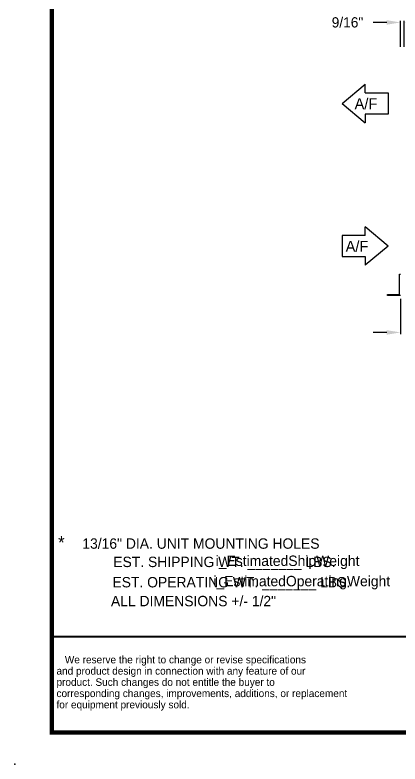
# Model space of a CAD drawing. Extents: x 6 to 271, y -23 to 146.
# Drawn here: x 5.6 to 62, y -22.9 to 86.7 of the extents above; entities that cross this region are included whole.
import ezdxf
from ezdxf.enums import TextEntityAlignment as Align

# ---------------------------------------------------------------- set-up
doc = ezdxf.new("R2010")
doc.units = 0
doc.header["$MEASUREMENT"] = 0
doc.layers.get('0').update_dxf_attribs({"linetype": 'CONTINUOUS'})
doc.layers.get('Defpoints').update_dxf_attribs({"linetype": 'CONTINUOUS'})
doc.dimstyles.get("Standard").update_dxf_attribs({"dimtxt": 1.5, "dimasz": 2, "dimexe": 0.25, "dimexo": 0.5, "dimgap": 0.75, "dimtad": 0, "dimtih": 1, "dimtoh": 1, "dimdec": 4, "dimzin": 0, "dimdsep": 46, "dimlunit": 5, "dimtxsty": 'STANDARD', "dimcen": 0.125, "dimclrd": 1, "dimclre": 1, "dimclrt": 1, "dimadec": 0, "dimazin": 0, "dimtfac": 1, "dimtdec": 4, "dimtofl": 0, "dimtmove": 0, "dimatfit": 3, "dimfxl": 1, "dimfrac": 2, "dimtolj": 1, "dimtzin": 0, "dimarcsym": 0})

# ---------------------------------------------------------------- blocks, each defined once
blk = doc.blocks.new('*D25')
at = {"color": 7, "lineweight": -2}
for p, q in [((62.04, 45.19), (62.04, 40.03)), ((76.54, 43.64), (76.54, 40.03)), ((60.04, 40.28), (58.04, 40.28)), ((78.54, 40.28), (80.54, 40.28))]:
    blk.add_line(p, q, dxfattribs=at)
at = {"color": 7}
for points in [[(60.04, 40.61), (60.04, 39.95), (62.04, 40.28)], [(78.54, 40.61), (78.54, 39.95), (76.54, 40.28)]]:
    blk.add_solid(points, dxfattribs=at)
at = {"layer": 'Defpoints', "color": 0}
for p in [(62.04, 45.69), (76.54, 44.14), (62.04, 40.28)]:
    blk.add_point(p, dxfattribs=at)
at = {"color": 7, "insert": (69.29, 40.28), "char_height": 1.5, "attachment_point": 5}
blk.add_mtext('\\A1;14 1/2"', dxfattribs=at)
blk = doc.blocks.new('Air Flow Arror')
for p, q in [((-1.54, 6.74), (-4.35, 3.37)), ((-1.54, 6.74), (1.26, 3.37)), ((-3.09, 3.37), (-4.35, 3.37)), ((-3.09, 3.37), (-3.09, 0)), ((0, 0), (0, 3.37)), ((0, 3.37), (1.26, 3.37)), ((-3.09, 0), (0, 0))]:
    blk.add_line(p, q)
blk.add_text('A/F', height=1.594, rotation=90).set_placement((-0.71, 0.53))
blk = doc.blocks.new('*D30')
at = {"color": 7, "lineweight": -2}
for p, q in [((60.04, 85.64), (58.04, 85.64)), ((62.04, 82.06), (62.04, 85.89)), ((62.6, 82.06), (62.6, 85.89)), ((64.6, 85.64), (66.6, 85.64))]:
    blk.add_line(p, q, dxfattribs=at)
at = {"color": 7}
for points in [[(60.04, 85.97), (60.04, 85.31), (62.04, 85.64)], [(64.6, 85.97), (64.6, 85.31), (62.6, 85.64)]]:
    blk.add_solid(points, dxfattribs=at)
at = {"layer": 'Defpoints', "color": 0}
for p in [(62.04, 85.64), (62.04, 81.56), (62.6, 81.56)]:
    blk.add_point(p, dxfattribs=at)
at = {"color": 7, "insert": (54.29, 85.64), "char_height": 1.5, "attachment_point": 5}
blk.add_mtext('\\A1;9/16"', dxfattribs=at)

msp = doc.modelspace()

# ---------------------------------------------------------------- linework, layer by layer
at = {"color": 7}
for p, q in [((53.49459, 73.77911), (56.86228, 76.58542)), ((56.86228, 75.32258), (56.86228, 76.58542)), ((56.86228, 75.32258), (60.22998, 75.32258)), ((60.22998, 75.32258), (60.22998, 72.23565)), ((53.49459, 73.77911), (56.86228, 70.97281)), ((60.22998, 72.23565), (56.86228, 72.23565)), ((56.86228, 72.23565), (56.86228, 70.97281)), ((61.91687, 45.81115), (61.91687, 48.81115)), ((61.91687, 48.81115), (62.04187, 48.81115)), ((60.16687, 45.68615), (60.16687, 45.81115)), ((60.16687, 45.81115), (61.91687, 45.81115)), ((62.04187, 45.68615), (60.16687, 45.68615))]:
    msp.add_line(p, q, dxfattribs=at)
for points, const_width in [([(11.00839, -18.24898), (267.00583, -18.24898), (267.00583, 141.74942), (11.00839, 141.74942), (11.00839, -18.24898)], 0.63999), ([(75.38609, -4.24912), (11.00839, -4.24912)], 0.32)]:
    msp.add_lwpolyline(points, dxfattribs=dict(at, const_width=const_width))
msp.add_point((5.62746, -22.87419), dxfattribs=at)

# ---------------------------------------------------------------- block references
at = {"color": 7, "rotation": 270}
msp.add_blockref('Air Flow Arror', (53.49459, 51.3774), dxfattribs=at)

# ---------------------------------------------------------------- texts
at = {"color": 7}
for s, height, p in [('A/F', 1.59375, (55.33669, 72.94803)), ('13/16" DIA. UNIT MOUNTING HOLES', 1.5199848, (15.48474, 8.62543))]:
    msp.add_text(s, height=height, dxfattribs=at).set_placement(p)
for s, height, p in [('*', 1.87063, (12.41754, 8.59911)), ('i_EstimatedShipWeight', 1.5217292, (45.51786, 6.1088)), ('EST. SHIPPING WT. _______ LBS.', 1.5199848, (36.27932, 5.94276)), ('EST. OPERATING WT. _______ LBS.', 1.5199848, (37.2886, 2.96957)), ('i_EstimatedOperatingWeight', 1.5199848, (47.59767, 3.13561)), ('ALL DIMENSIONS +/- 1/2"', 1.5199848, (31.75397, 0.21106))]:
    msp.add_text(s, height=height, dxfattribs=at).set_placement(p, align=Align.CENTER)
at = {"color": 7, "lineweight": 30}
for s, p in [('   We reserve the right to change or revise specifications', (11.70445, -8.14669)), ('and product design in connection with any feature of our', (11.70445, -9.7915)), ('product. Such changes do not entitle the buyer to', (11.70445, -11.43631)), ('corresponding changes, improvements, additions, or replacement', (11.70445, -13.08111)), ('for equipment previously sold.', (11.70445, -14.72592))]:
    msp.add_text(s, height=1.0965375, dxfattribs=at).set_placement(p)

# ---------------------------------------------------------------- dimensions: what is measured, and where the dimension line sits
at = {"color": 7}
for base, p1, p2, picture, middle in [((62.04187, 85.63982), (62.60437, 81.56115), (62.04187, 81.56115), '*D30', (54.29187, 85.63982)), ((62.04187, 40.28011), (76.54187, 44.13548), (62.04187, 45.68615), '*D25', (69.29187, 40.28011))]:
    dim = msp.add_linear_dim(base=base, p1=p1, p2=p2, dimstyle='Standard', override={"dimpost": '"', "dimclrd": 7, "dimclre": 7, "dimclrt": 7}, dxfattribs=at)
    dim.commit()
    dim.dimension.update_dxf_attribs({"geometry": picture, "text_midpoint": middle})

# ---------------------------------------------------------------- leaders
at = {"color": 7, "annotation_type": 0, "has_hookline": 1, "hookline_direction": 1, "text_width": 35}
msp.add_leader([(77.63562, 44.1534), (91.25279, 32.88272), (94.21665, 32.88272)], dimstyle='Standard', override={"dimclrd": 7, "dimclre": 7, "dimclrt": 7}, dxfattribs=at)

doc.saveas('drawing.dxf')
